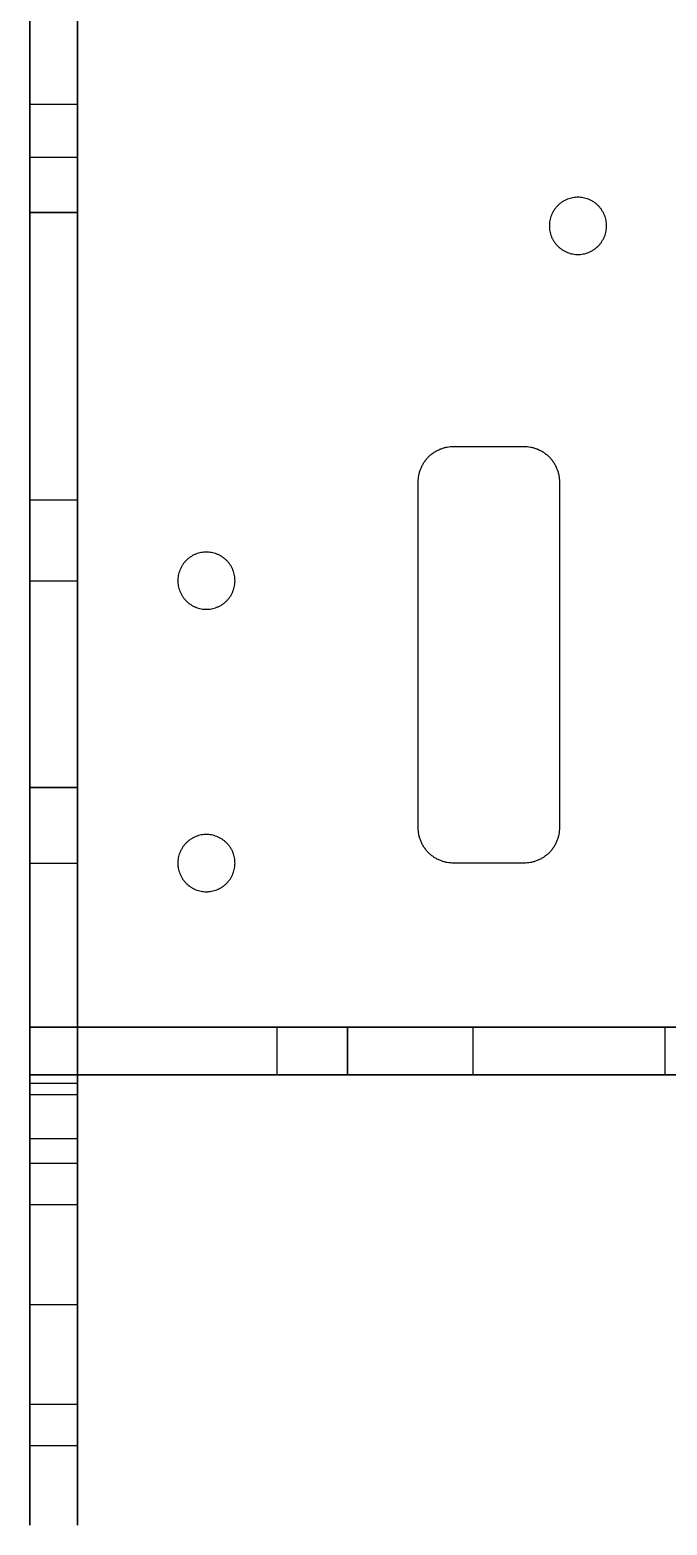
# Model space of a CAD drawing. Header units: millimetres. Extents: x -243 to 565, y -16 to 220.
# Drawn here: x -243.4 to -207.3, y 10 to 94.7 of the extents above; entities that cross this region are included whole.
import ezdxf

# ---------------------------------------------------------------- set-up
doc = ezdxf.new("R2010")
doc.units = ezdxf.units.MM
doc.header["$LTSCALE"] = 12.7
doc.header["$MEASUREMENT"] = 0
doc.layers.add('VISTAS', color=7, linetype='Continuous', true_color=0x000000)

msp = doc.modelspace()

# ---------------------------------------------------------------- linework, layer by layer
at = {"layer": 'VISTAS'}
for points in [[(-243.365, 22.499, -27.3), (-243.365, 92.499, -27.3), (-243.365, 162.499, -27.3)], [(-240.665, 22.499, -27.3), (-240.665, 92.499, -27.3), (-240.665, 162.499, -27.3)], [(-243.365, 100.642, 2.7), (-243.365, 92.499, 2.7), (-243.365, 84.356, 2.7)], [(-240.665, 100.642, 2.7), (-240.665, 92.499, 2.7), (-240.665, 84.356, 2.7)], [(-240.665, 100.642), (-240.665, 92.499), (-240.665, 84.356)], [(-240.665, 100.642, 2.7), (-240.665, 92.499, 2.7), (-240.665, 84.356, 2.7)], [(-243.365, 90.499, -14.85), (-243.365, 88.999, -14.85), (-243.365, 87.499, -14.85)], [(-243.365, 90.499, -14.85), (-242.015, 90.499, -14.85), (-240.665, 90.499, -14.85)], [(-243.365, 87.499, -9.75), (-243.365, 88.999, -9.75), (-243.365, 90.499, -9.75)], [(-243.365, 90.499, -9.75), (-242.015, 90.499, -9.75), (-240.665, 90.499, -9.75)], [(-240.665, 90.499, -14.85), (-240.665, 88.999, -14.85), (-240.665, 87.499, -14.85)], [(-240.665, 87.499, -9.75), (-240.665, 88.999, -9.75), (-240.665, 90.499, -9.75)], [(-243.365, 87.499, -14.85), (-242.015, 87.499, -14.85), (-240.665, 87.499, -14.85)], [(-243.365, 87.499, -9.75), (-242.015, 87.499, -9.75), (-240.665, 87.499, -9.75)], [(-243.365, 84.356, 2.7), (-242.015, 84.356, 2.7), (-240.665, 84.356, 2.7)], [(-243.365, 84.356, 2.7), (-243.365, 84.356, 1.35), (-243.365, 84.356)], [(-243.365, 84.356), (-242.015, 84.356), (-240.665, 84.356)], [(-243.365, 84.356), (-243.365, 76.213), (-243.365, 68.071)], [(-240.665, 84.356), (-242.015, 84.356), (-243.365, 84.356)], [(-243.365, 84.356), (-243.365, 84.356, 1.35), (-243.365, 84.356, 2.7)], [(-240.665, 84.356, 2.7), (-242.015, 84.356, 2.7), (-243.365, 84.356, 2.7)], [(-243.365, 84.356), (-243.365, 76.213), (-243.365, 68.071)], [(-243.365, 84.356, 2.7), (-243.365, 76.213, 2.7), (-243.365, 68.071, 2.7)], [(-240.665, 84.356, 2.7), (-240.665, 84.356, 1.35), (-240.665, 84.356)], [(-240.665, 84.356), (-240.665, 76.213), (-240.665, 68.071)], [(-240.665, 84.356), (-240.665, 84.356, 1.35), (-240.665, 84.356, 2.7)], [(-210.695, 83.599), (-210.695, 83.599, 1.35), (-210.695, 83.599, 2.7)], [(-219.365, 71.099), (-219.365, 71.099, 1.35), (-219.365, 71.099, 2.7)], [(-219.365, 71.099), (-217.365, 71.099), (-215.365, 71.099)], [(-219.365, 71.099, 2.7), (-217.365, 71.099, 2.7), (-215.365, 71.099, 2.7)], [(-215.365, 71.099), (-215.365, 71.099, 1.35), (-215.365, 71.099, 2.7)], [(-221.365, 69.099), (-221.365, 69.099, 1.35), (-221.365, 69.099, 2.7)], [(-221.365, 49.499), (-221.365, 59.299), (-221.365, 69.099)], [(-221.365, 49.499, 2.7), (-221.365, 59.299, 2.7), (-221.365, 69.099, 2.7)], [(-213.365, 69.099), (-213.365, 69.099, 1.35), (-213.365, 69.099, 2.7)], [(-213.365, 69.099), (-213.365, 59.299), (-213.365, 49.499)], [(-213.365, 69.099, 2.7), (-213.365, 59.299, 2.7), (-213.365, 49.499, 2.7)], [(-243.365, 68.071), (-242.015, 68.071), (-240.665, 68.071)], [(-243.365, 68.071), (-243.365, 68.071, 1.35), (-243.365, 68.071, 2.7)], [(-243.365, 68.071, 2.7), (-242.015, 68.071, 2.7), (-240.665, 68.071, 2.7)], [(-243.365, 68.071, 2.7), (-243.365, 59.928, 2.7), (-243.365, 51.785, 2.7)], [(-243.365, 68.071), (-243.365, 68.071, 1.35), (-243.365, 68.071, 2.7)], [(-243.365, 68.071), (-242.015, 68.071), (-240.665, 68.071)], [(-243.365, 68.071, 2.7), (-242.015, 68.071, 2.7), (-240.665, 68.071, 2.7)], [(-240.665, 68.071), (-240.665, 68.071, 1.35), (-240.665, 68.071, 2.7)], [(-240.665, 68.071, 2.7), (-240.665, 59.928, 2.7), (-240.665, 51.785, 2.7)], [(-240.665, 68.071), (-240.665, 68.071, 1.35), (-240.665, 68.071, 2.7)], [(-240.665, 68.071), (-240.665, 59.928), (-240.665, 51.785)], [(-240.665, 68.071, 2.7), (-240.665, 59.928, 2.7), (-240.665, 51.785, 2.7)], [(-243.365, 63.499, -2.837), (-242.015, 63.499, -2.837), (-240.665, 63.499, -2.837)], [(-243.365, 63.499, -18.837), (-242.015, 63.499, -18.837), (-240.665, 63.499, -18.837)], [(-231.745, 63.499), (-231.745, 63.499, 1.35), (-231.745, 63.499, 2.7)], [(-243.365, 51.785, 2.7), (-242.015, 51.785, 2.7), (-240.665, 51.785, 2.7)], [(-243.365, 51.785, 2.7), (-243.365, 51.785, 1.35), (-243.365, 51.785)], [(-243.365, 51.785), (-242.015, 51.785), (-240.665, 51.785)], [(-243.365, 51.785), (-243.365, 43.409), (-243.365, 35.032)], [(-240.665, 51.785), (-242.015, 51.785), (-243.365, 51.785)], [(-243.365, 51.785), (-243.365, 51.785, 1.35), (-243.365, 51.785, 2.7)], [(-240.665, 51.785, 2.7), (-242.015, 51.785, 2.7), (-243.365, 51.785, 2.7)], [(-243.365, 51.785), (-243.365, 44.992), (-243.365, 38.199)], [(-243.365, 51.785, 2.7), (-243.365, 44.992, 2.7), (-243.365, 38.199, 2.7)], [(-240.665, 51.785, 2.7), (-240.665, 51.785, 1.35), (-240.665, 51.785)], [(-240.665, 51.785), (-240.665, 43.409), (-240.665, 35.032)], [(-240.665, 51.785), (-240.665, 51.785, 1.35), (-240.665, 51.785, 2.7)], [(-221.365, 49.499), (-221.365, 49.499, 1.35), (-221.365, 49.499, 2.7)], [(-213.365, 49.499), (-213.365, 49.499, 1.35), (-213.365, 49.499, 2.7)], [(-243.365, 47.499, -2.837), (-242.015, 47.499, -2.837), (-240.665, 47.499, -2.837)], [(-243.365, 47.499, -18.837), (-242.015, 47.499, -18.837), (-240.665, 47.499, -18.837)], [(-231.745, 47.499), (-231.745, 47.499, 1.35), (-231.745, 47.499, 2.7)], [(-215.365, 47.499), (-217.365, 47.499), (-219.365, 47.499)], [(-219.365, 47.499), (-219.365, 47.499, 1.35), (-219.365, 47.499, 2.7)], [(-215.365, 47.499, 2.7), (-217.365, 47.499, 2.7), (-219.365, 47.499, 2.7)], [(-215.365, 47.499), (-215.365, 47.499, 1.35), (-215.365, 47.499, 2.7)], [(-243.365, 35.499, -18.65), (-243.365, 36.849, -18.65), (-243.365, 38.199, -18.65)], [(-240.665, 38.199, -18.65), (-242.015, 38.199, -18.65), (-243.365, 38.199, -18.65)], [(-243.365, 35.499, -8.65), (-243.365, 36.849, -8.65), (-243.365, 38.199, -8.65)], [(-243.365, 38.199, -18.65), (-243.365, 38.199, -13.65), (-243.365, 38.199, -8.65)], [(-243.365, 38.199, -8.65), (-242.015, 38.199, -8.65), (-240.665, 38.199, -8.65)], [(-243.365, 38.199, -8.65), (-243.365, 38.199, -13.65), (-243.365, 38.199, -18.65)], [(-243.365, 38.199, -18.65), (-242.015, 38.199, -18.65), (-240.665, 38.199, -18.65)], [(-243.365, 38.199, -8.65), (-242.015, 38.199, -8.65), (-240.665, 38.199, -8.65)], [(-243.365, 38.199, -18.65), (-243.365, 36.849, -18.65), (-243.365, 35.499, -18.65)], [(-243.365, 35.499, -8.65), (-243.365, 36.849, -8.65), (-243.365, 38.199, -8.65)], [(-243.365, 38.199), (-243.365, 38.199, 1.35), (-243.365, 38.199, 2.7)], [(-243.365, 38.199), (-234.365, 38.199), (-225.365, 38.199)], [(-243.365, 38.199, 2.7), (-234.365, 38.199, 2.7), (-225.365, 38.199, 2.7)], [(-240.665, 35.499, -18.65), (-240.665, 36.849, -18.65), (-240.665, 38.199, -18.65)], [(-240.665, 38.199, -27.3), (-240.665, 38.199, -22.975), (-240.665, 38.199, -18.65)], [(-240.665, 35.499, -27.3), (-240.665, 36.849, -27.3), (-240.665, 38.199, -27.3)], [(-240.665, 35.499, -8.65), (-240.665, 36.849, -8.65), (-240.665, 38.199, -8.65)], [(-240.665, 35.499, 2.7), (-240.665, 36.849, 2.7), (-240.665, 38.199, 2.7)], [(-240.665, 38.199, -8.65), (-240.665, 38.199, -2.975), (-240.665, 38.199, 2.7)], [(-240.665, 38.199, 2.7), (-233.015, 38.199, 2.7), (-225.365, 38.199, 2.7)], [(-156.065, 38.199, -27.3), (-198.365, 38.199, -27.3), (-240.665, 38.199, -27.3)], [(-240.665, 38.199, -8.65), (-240.665, 38.199, -13.65), (-240.665, 38.199, -18.65)], [(-240.665, 38.199, -18.65), (-240.665, 36.849, -18.65), (-240.665, 35.499, -18.65)], [(-240.665, 35.499, -8.65), (-240.665, 36.849, -8.65), (-240.665, 38.199, -8.65)], [(-229.365, 35.499, -19.3), (-229.365, 36.849, -19.3), (-229.365, 38.199, -19.3)], [(-225.365, 35.499, 2.7), (-225.365, 36.849, 2.7), (-225.365, 38.199, 2.7)], [(-225.365, 35.499), (-225.365, 36.849), (-225.365, 38.199)], [(-225.365, 38.199, 2.7), (-225.365, 38.199, 1.35), (-225.365, 38.199)], [(-225.365, 38.199), (-216.365, 38.199), (-207.365, 38.199)], [(-225.365, 38.199), (-225.365, 38.199, 1.35), (-225.365, 38.199, 2.7)], [(-225.365, 38.199), (-225.365, 36.849), (-225.365, 35.499)], [(-225.365, 38.199, 2.7), (-225.365, 36.849, 2.7), (-225.365, 35.499, 2.7)], [(-218.245, 35.499, -5.3), (-218.245, 36.849, -5.3), (-218.245, 38.199, -5.3)], [(-207.365, 35.499), (-207.365, 36.849), (-207.365, 38.199)], [(-207.365, 35.499, 2.7), (-207.365, 36.849, 2.7), (-207.365, 38.199, 2.7)], [(-207.365, 38.199), (-207.365, 38.199, 1.35), (-207.365, 38.199, 2.7)], [(-207.365, 38.199, 2.7), (-198.365, 38.199, 2.7), (-189.365, 38.199, 2.7)], [(-207.365, 35.499), (-207.365, 36.849), (-207.365, 38.199)], [(-207.365, 38.199), (-207.365, 38.199, 1.35), (-207.365, 38.199, 2.7)], [(-207.365, 35.499, 2.7), (-207.365, 36.849, 2.7), (-207.365, 38.199, 2.7)], [(-207.365, 38.199), (-198.365, 38.199), (-189.365, 38.199)], [(-207.365, 38.199, 2.7), (-198.365, 38.199, 2.7), (-189.365, 38.199, 2.7)], [(-240.665, 35.499, -18.65), (-242.015, 35.499, -18.65), (-243.365, 35.499, -18.65)], [(-243.365, 35.499, -18.65), (-243.365, 35.499, -13.65), (-243.365, 35.499, -8.65)], [(-243.365, 35.499, -8.65), (-242.015, 35.499, -8.65), (-240.665, 35.499, -8.65)], [(-243.365, 35.499, -18.65), (-242.015, 35.499, -18.65), (-240.665, 35.499, -18.65)], [(-243.365, 35.499, -18.65), (-243.365, 35.499, -13.65), (-243.365, 35.499, -8.65)], [(-243.365, 35.499, -8.65), (-242.015, 35.499, -8.65), (-240.665, 35.499, -8.65)], [(-243.365, 35.032), (-242.015, 35.032), (-240.665, 35.032)], [(-243.365, 35.032), (-243.365, 34.711, -0.482), (-243.365, 34.39, -0.964)], [(-240.665, 35.499, -27.3), (-240.665, 35.499, -22.975), (-240.665, 35.499, -18.65)], [(-240.665, 35.499, -8.65), (-240.665, 35.499, -2.975), (-240.665, 35.499, 2.7)], [(-240.665, 35.499, 2.7), (-233.015, 35.499, 2.7), (-225.365, 35.499, 2.7)], [(-156.065, 35.499, -27.3), (-198.365, 35.499, -27.3), (-240.665, 35.499, -27.3)], [(-240.665, 35.499, -18.65), (-240.665, 35.499, -13.65), (-240.665, 35.499, -8.65)], [(-240.665, 35.032), (-240.665, 34.711, -0.482), (-240.665, 34.39, -0.964)], [(-225.365, 35.499, 2.7), (-225.365, 35.499, 1.35), (-225.365, 35.499)], [(-225.365, 35.499), (-216.365, 35.499), (-207.365, 35.499)], [(-225.365, 35.499), (-225.365, 35.499, 1.35), (-225.365, 35.499, 2.7)], [(-225.365, 35.499), (-216.365, 35.499), (-207.365, 35.499)], [(-225.365, 35.499, 2.7), (-216.365, 35.499, 2.7), (-207.365, 35.499, 2.7)], [(-207.365, 35.499), (-207.365, 35.499, 1.35), (-207.365, 35.499, 2.7)], [(-207.365, 35.499, 2.7), (-198.365, 35.499, 2.7), (-189.365, 35.499, 2.7)], [(-207.365, 35.499), (-207.365, 35.499, 1.35), (-207.365, 35.499, 2.7)], [(-243.365, 34.39, -0.964), (-242.015, 34.39, -0.964), (-240.665, 34.39, -0.964)], [(-243.365, 31.894, -2.3), (-242.015, 31.894, -2.3), (-240.665, 31.894, -2.3)], [(-243.365, 31.894, -2.3), (-243.365, 27.196, -2.3), (-243.365, 22.499, -2.3)], [(-240.665, 31.894, -2.3), (-240.665, 27.196, -2.3), (-240.665, 22.499, -2.3)], [(-243.365, 30.499, -13.18), (-242.015, 30.499, -13.18), (-240.665, 30.499, -13.18)], [(-243.365, 28.156, -7.523), (-242.015, 28.156, -7.523), (-240.665, 28.156, -7.523)], [(-243.365, 28.156, -18.837), (-242.015, 28.156, -18.837), (-240.665, 28.156, -18.837)], [(-243.365, 22.499, -2.3), (-242.015, 22.499, -2.3), (-240.665, 22.499, -2.3)], [(-243.365, 22.499, -27.3), (-242.015, 22.499, -27.3), (-240.665, 22.499, -27.3)], [(-243.365, 22.499, -5.18), (-242.015, 22.499, -5.18), (-240.665, 22.499, -5.18)], [(-243.365, 22.499, -10.8), (-242.015, 22.499, -10.8), (-240.665, 22.499, -10.8)], [(-243.365, 22.499, -21.18), (-242.015, 22.499, -21.18), (-240.665, 22.499, -21.18)], [(-243.365, 16.842, -7.523), (-242.015, 16.842, -7.523), (-240.665, 16.842, -7.523)], [(-243.365, 16.842, -18.837), (-242.015, 16.842, -18.837), (-240.665, 16.842, -18.837)], [(-243.365, 14.499, -13.18), (-242.015, 14.499, -13.18), (-240.665, 14.499, -13.18)]]:
    msp.add_open_spline(points, degree=2, dxfattribs=at)
for points, weights, knots in [([(-243.365, 90.499, -9.75), (-243.365, 93.049, -9.75), (-243.365, 93.049, -12.3), (-243.365, 93.049, -14.85), (-243.365, 90.499, -14.85)], [1, 0.707106781187, 1, 0.707106781187, 1], [158.769087, 158.769087, 158.769087, 162.774618, 162.774618, 166.780148, 166.780148, 166.780148]), ([(-240.665, 90.499, -9.75), (-240.665, 93.049, -9.75), (-240.665, 93.049, -12.3), (-240.665, 93.049, -14.85), (-240.665, 90.499, -14.85)], [1, 0.707106781187, 1, 0.707106781187, 1], [158.769087, 158.769087, 158.769087, 162.774618, 162.774618, 166.780148, 166.780148, 166.780148]), ([(-243.365, 87.499, -14.85), (-243.365, 84.949, -14.85), (-243.365, 84.949, -12.3), (-243.365, 84.949, -9.75), (-243.365, 87.499, -9.75)], [1, 0.707106781187, 1, 0.707106781187, 1], [147.758026, 147.758026, 147.758026, 151.763556, 151.763556, 155.769087, 155.769087, 155.769087]), ([(-240.665, 87.499, -14.85), (-240.665, 84.949, -14.85), (-240.665, 84.949, -12.3), (-240.665, 84.949, -9.75), (-240.665, 87.499, -9.75)], [1, 0.707106781187, 1, 0.707106781187, 1], [147.758026, 147.758026, 147.758026, 151.763556, 151.763556, 155.769087, 155.769087, 155.769087]), ([(-210.695, 83.599), (-210.695, 81.979), (-212.315, 81.979), (-213.935, 81.979), (-213.935, 83.599), (-213.935, 85.219), (-212.315, 85.219), (-210.695, 85.219), (-210.695, 83.599)], [1, 0.707106781187, 1, 0.707106781187, 1, 0.707106781187, 1, 0.707106781187, 1], [323.7, 323.7, 323.7, 326.24469, 326.24469, 328.78938, 328.78938, 331.33407, 331.33407, 333.87876, 333.87876, 333.87876]), ([(-210.695, 83.599, 2.7), (-210.695, 81.979, 2.7), (-212.315, 81.979, 2.7), (-213.935, 81.979, 2.7), (-213.935, 83.599, 2.7), (-213.935, 85.219, 2.7), (-212.315, 85.219, 2.7), (-210.695, 85.219, 2.7), (-210.695, 83.599, 2.7)], [1, 0.707106781187, 1, 0.707106781187, 1, 0.707106781187, 1, 0.707106781187, 1], [323.7, 323.7, 323.7, 326.24469, 326.24469, 328.78938, 328.78938, 331.33407, 331.33407, 333.87876, 333.87876, 333.87876]), ([(-243.365, 63.499, -2.837), (-243.365, 65.119, -2.837), (-243.365, 65.119, -4.457), (-243.365, 65.119, -6.077), (-243.365, 63.499, -6.077), (-243.365, 61.879, -6.077), (-243.365, 61.879, -4.457), (-243.365, 61.879, -2.837), (-243.365, 63.499, -2.837)], [1, 0.707106781187, 1, 0.707106781187, 1, 0.707106781187, 1, 0.707106781187, 1], [-37.077357, -37.077357, -37.077357, -34.532667, -34.532667, -31.987977, -31.987977, -29.443287, -29.443287, -26.898597, -26.898597, -26.898597]), ([(-243.365, 63.499, -18.837), (-243.365, 65.119, -18.837), (-243.365, 65.119, -20.457), (-243.365, 65.119, -22.077), (-243.365, 63.499, -22.077), (-243.365, 61.879, -22.077), (-243.365, 61.879, -20.457), (-243.365, 61.879, -18.837), (-243.365, 63.499, -18.837)], [1, 0.707106781187, 1, 0.707106781187, 1, 0.707106781187, 1, 0.707106781187, 1], [-16.719837, -16.719837, -16.719837, -14.175147, -14.175147, -11.630457, -11.630457, -9.085767, -9.085767, -6.541076, -6.541076, -6.541076]), ([(-240.665, 63.499, -2.837), (-240.665, 65.119, -2.837), (-240.665, 65.119, -4.457), (-240.665, 65.119, -6.077), (-240.665, 63.499, -6.077), (-240.665, 61.879, -6.077), (-240.665, 61.879, -4.457), (-240.665, 61.879, -2.837), (-240.665, 63.499, -2.837)], [1, 0.707106781187, 1, 0.707106781187, 1, 0.707106781187, 1, 0.707106781187, 1], [-37.077357, -37.077357, -37.077357, -34.532667, -34.532667, -31.987977, -31.987977, -29.443287, -29.443287, -26.898597, -26.898597, -26.898597]), ([(-240.665, 63.499, -18.837), (-240.665, 65.119, -18.837), (-240.665, 65.119, -20.457), (-240.665, 65.119, -22.077), (-240.665, 63.499, -22.077), (-240.665, 61.879, -22.077), (-240.665, 61.879, -20.457), (-240.665, 61.879, -18.837), (-240.665, 63.499, -18.837)], [1, 0.707106781187, 1, 0.707106781187, 1, 0.707106781187, 1, 0.707106781187, 1], [-16.719837, -16.719837, -16.719837, -14.175147, -14.175147, -11.630457, -11.630457, -9.085767, -9.085767, -6.541076, -6.541076, -6.541076]), ([(-231.745, 63.499), (-231.745, 61.879), (-233.365, 61.879), (-234.985, 61.879), (-234.985, 63.499), (-234.985, 65.119), (-233.365, 65.119), (-231.745, 65.119), (-231.745, 63.499)], [1, 0.707106781187, 1, 0.707106781187, 1, 0.707106781187, 1, 0.707106781187, 1], [374.593801, 374.593801, 374.593801, 377.138491, 377.138491, 379.683181, 379.683181, 382.227871, 382.227871, 384.772561, 384.772561, 384.772561]), ([(-231.745, 63.499, 2.7), (-231.745, 61.879, 2.7), (-233.365, 61.879, 2.7), (-234.985, 61.879, 2.7), (-234.985, 63.499, 2.7), (-234.985, 65.119, 2.7), (-233.365, 65.119, 2.7), (-231.745, 65.119, 2.7), (-231.745, 63.499, 2.7)], [1, 0.707106781187, 1, 0.707106781187, 1, 0.707106781187, 1, 0.707106781187, 1], [374.593801, 374.593801, 374.593801, 377.138491, 377.138491, 379.683181, 379.683181, 382.227871, 382.227871, 384.772561, 384.772561, 384.772561]), ([(-243.365, 47.499, -2.837), (-243.365, 49.119, -2.837), (-243.365, 49.119, -4.457), (-243.365, 49.119, -6.077), (-243.365, 47.499, -6.077), (-243.365, 45.879, -6.077), (-243.365, 45.879, -4.457), (-243.365, 45.879, -2.837), (-243.365, 47.499, -2.837)], [1, 0.707106781187, 1, 0.707106781187, 1, 0.707106781187, 1, 0.707106781187, 1], [-180.082655, -180.082655, -180.082655, -177.537965, -177.537965, -174.993275, -174.993275, -172.448585, -172.448585, -169.903894, -169.903894, -169.903894]), ([(-243.365, 47.499, -18.837), (-243.365, 49.119, -18.837), (-243.365, 49.119, -20.457), (-243.365, 49.119, -22.077), (-243.365, 47.499, -22.077), (-243.365, 45.879, -22.077), (-243.365, 45.879, -20.457), (-243.365, 45.879, -18.837), (-243.365, 47.499, -18.837)], [1, 0.707106781187, 1, 0.707106781187, 1, 0.707106781187, 1, 0.707106781187, 1], [3.637684, 3.637684, 3.637684, 6.182374, 6.182374, 8.727064, 8.727064, 11.271754, 11.271754, 13.816444, 13.816444, 13.816444]), ([(-240.665, 47.499, -2.837), (-240.665, 49.119, -2.837), (-240.665, 49.119, -4.457), (-240.665, 49.119, -6.077), (-240.665, 47.499, -6.077), (-240.665, 45.879, -6.077), (-240.665, 45.879, -4.457), (-240.665, 45.879, -2.837), (-240.665, 47.499, -2.837)], [1, 0.707106781187, 1, 0.707106781187, 1, 0.707106781187, 1, 0.707106781187, 1], [-180.082655, -180.082655, -180.082655, -177.537965, -177.537965, -174.993275, -174.993275, -172.448585, -172.448585, -169.903894, -169.903894, -169.903894]), ([(-240.665, 47.499, -18.837), (-240.665, 49.119, -18.837), (-240.665, 49.119, -20.457), (-240.665, 49.119, -22.077), (-240.665, 47.499, -22.077), (-240.665, 45.879, -22.077), (-240.665, 45.879, -20.457), (-240.665, 45.879, -18.837), (-240.665, 47.499, -18.837)], [1, 0.707106781187, 1, 0.707106781187, 1, 0.707106781187, 1, 0.707106781187, 1], [3.637684, 3.637684, 3.637684, 6.182374, 6.182374, 8.727064, 8.727064, 11.271754, 11.271754, 13.816444, 13.816444, 13.816444]), ([(-231.745, 47.499), (-231.745, 45.879), (-233.365, 45.879), (-234.985, 45.879), (-234.985, 47.499), (-234.985, 49.119), (-233.365, 49.119), (-231.745, 49.119), (-231.745, 47.499)], [1, 0.707106781187, 1, 0.707106781187, 1, 0.707106781187, 1, 0.707106781187, 1], [364.415041, 364.415041, 364.415041, 366.959731, 366.959731, 369.504421, 369.504421, 372.049111, 372.049111, 374.593801, 374.593801, 374.593801]), ([(-231.745, 47.499, 2.7), (-231.745, 45.879, 2.7), (-233.365, 45.879, 2.7), (-234.985, 45.879, 2.7), (-234.985, 47.499, 2.7), (-234.985, 49.119, 2.7), (-233.365, 49.119, 2.7), (-231.745, 49.119, 2.7), (-231.745, 47.499, 2.7)], [1, 0.707106781187, 1, 0.707106781187, 1, 0.707106781187, 1, 0.707106781187, 1], [364.415041, 364.415041, 364.415041, 366.959731, 366.959731, 369.504421, 369.504421, 372.049111, 372.049111, 374.593801, 374.593801, 374.593801]), ([(-229.365, 38.199, -19.3), (-229.365, 38.199, -15.3), (-233.365, 38.199, -15.3), (-237.365, 38.199, -15.3), (-237.365, 38.199, -19.3), (-237.365, 38.199, -23.3), (-233.365, 38.199, -23.3), (-229.365, 38.199, -23.3), (-229.365, 38.199, -19.3)], [1, 0.707106781187, 1, 0.707106781187, 1, 0.707106781187, 1, 0.707106781187, 1], [20.35752, 20.35752, 20.35752, 26.640706, 26.640706, 32.923891, 32.923891, 39.207076, 39.207076, 45.490262, 45.490262, 45.490262]), ([(-218.245, 38.199, -5.3), (-218.245, 38.199, -3.68), (-219.865, 38.199, -3.68), (-221.485, 38.199, -3.68), (-221.485, 38.199, -5.3), (-221.485, 38.199, -6.92), (-219.865, 38.199, -6.92), (-218.245, 38.199, -6.92), (-218.245, 38.199, -5.3)], [1, 0.707106781187, 1, 0.707106781187, 1, 0.707106781187, 1, 0.707106781187, 1], [0, 0, 0, 2.54469, 2.54469, 5.08938, 5.08938, 7.63407, 7.63407, 10.17876, 10.17876, 10.17876]), ([(-229.365, 35.499, -19.3), (-229.365, 35.499, -15.3), (-233.365, 35.499, -15.3), (-237.365, 35.499, -15.3), (-237.365, 35.499, -19.3), (-237.365, 35.499, -23.3), (-233.365, 35.499, -23.3), (-229.365, 35.499, -23.3), (-229.365, 35.499, -19.3)], [1, 0.707106781187, 1, 0.707106781187, 1, 0.707106781187, 1, 0.707106781187, 1], [20.35752, 20.35752, 20.35752, 26.640706, 26.640706, 32.923891, 32.923891, 39.207076, 39.207076, 45.490262, 45.490262, 45.490262]), ([(-218.245, 35.499, -5.3), (-218.245, 35.499, -3.68), (-219.865, 35.499, -3.68), (-221.485, 35.499, -3.68), (-221.485, 35.499, -5.3), (-221.485, 35.499, -6.92), (-219.865, 35.499, -6.92), (-218.245, 35.499, -6.92), (-218.245, 35.499, -5.3)], [1, 0.707106781187, 1, 0.707106781187, 1, 0.707106781187, 1, 0.707106781187, 1], [0, 0, 0, 2.54469, 2.54469, 5.08938, 5.08938, 7.63407, 7.63407, 10.17876, 10.17876, 10.17876]), ([(-243.365, 30.499, -13.18), (-243.365, 32.119, -13.18), (-243.365, 32.119, -14.8), (-243.365, 32.119, -16.42), (-243.365, 30.499, -16.42), (-243.365, 28.879, -16.42), (-243.365, 28.879, -14.8), (-243.365, 28.879, -13.18), (-243.365, 30.499, -13.18)], [1, 0.707106781187, 1, 0.707106781187, 1, 0.707106781187, 1, 0.707106781187, 1], [134.579266, 134.579266, 134.579266, 137.123956, 137.123956, 139.668646, 139.668646, 142.213336, 142.213336, 144.758026, 144.758026, 144.758026]), ([(-240.665, 30.499, -13.18), (-240.665, 32.119, -13.18), (-240.665, 32.119, -14.8), (-240.665, 32.119, -16.42), (-240.665, 30.499, -16.42), (-240.665, 28.879, -16.42), (-240.665, 28.879, -14.8), (-240.665, 28.879, -13.18), (-240.665, 30.499, -13.18)], [1, 0.707106781187, 1, 0.707106781187, 1, 0.707106781187, 1, 0.707106781187, 1], [134.579266, 134.579266, 134.579266, 137.123956, 137.123956, 139.668646, 139.668646, 142.213336, 142.213336, 144.758026, 144.758026, 144.758026]), ([(-243.365, 28.156, -7.523), (-243.365, 29.776, -7.523), (-243.365, 29.776, -9.143), (-243.365, 29.776, -10.763), (-243.365, 28.156, -10.763), (-243.365, 26.536, -10.763), (-243.365, 26.536, -9.143), (-243.365, 26.536, -7.523), (-243.365, 28.156, -7.523)], [1, 0.707106781187, 1, 0.707106781187, 1, 0.707106781187, 1, 0.707106781187, 1], [-137.419826, -137.419826, -137.419826, -134.875136, -134.875136, -132.330446, -132.330446, -129.785756, -129.785756, -127.241066, -127.241066, -127.241066]), ([(-243.365, 28.156, -18.837), (-243.365, 29.776, -18.837), (-243.365, 29.776, -20.457), (-243.365, 29.776, -22.077), (-243.365, 28.156, -22.077), (-243.365, 26.536, -22.077), (-243.365, 26.536, -20.457), (-243.365, 26.536, -18.837), (-243.365, 28.156, -18.837)], [1, 0.707106781187, 1, 0.707106781187, 1, 0.707106781187, 1, 0.707106781187, 1], [49.127945, 49.127945, 49.127945, 51.672635, 51.672635, 54.217325, 54.217325, 56.762016, 56.762016, 59.306706, 59.306706, 59.306706]), ([(-240.665, 28.156, -7.523), (-240.665, 29.776, -7.523), (-240.665, 29.776, -9.143), (-240.665, 29.776, -10.763), (-240.665, 28.156, -10.763), (-240.665, 26.536, -10.763), (-240.665, 26.536, -9.143), (-240.665, 26.536, -7.523), (-240.665, 28.156, -7.523)], [1, 0.707106781187, 1, 0.707106781187, 1, 0.707106781187, 1, 0.707106781187, 1], [-137.419826, -137.419826, -137.419826, -134.875136, -134.875136, -132.330446, -132.330446, -129.785756, -129.785756, -127.241066, -127.241066, -127.241066]), ([(-240.665, 28.156, -18.837), (-240.665, 29.776, -18.837), (-240.665, 29.776, -20.457), (-240.665, 29.776, -22.077), (-240.665, 28.156, -22.077), (-240.665, 26.536, -22.077), (-240.665, 26.536, -20.457), (-240.665, 26.536, -18.837), (-240.665, 28.156, -18.837)], [1, 0.707106781187, 1, 0.707106781187, 1, 0.707106781187, 1, 0.707106781187, 1], [49.127945, 49.127945, 49.127945, 51.672635, 51.672635, 54.217325, 54.217325, 56.762016, 56.762016, 59.306706, 59.306706, 59.306706]), ([(-243.365, 22.499, -10.8), (-243.365, 26.499, -10.8), (-243.365, 26.499, -14.8), (-243.365, 26.499, -18.8), (-243.365, 22.499, -18.8), (-243.365, 18.499, -18.8), (-243.365, 18.499, -14.8), (-243.365, 18.499, -10.8), (-243.365, 22.499, -10.8)], [1, 0.707106781187, 1, 0.707106781187, 1, 0.707106781187, 1, 0.707106781187, 1], [13.816444, 13.816444, 13.816444, 20.099629, 20.099629, 26.382815, 26.382815, 32.666, 32.666, 38.949185, 38.949185, 38.949185]), ([(-240.665, 22.499, -10.8), (-240.665, 26.499, -10.8), (-240.665, 26.499, -14.8), (-240.665, 26.499, -18.8), (-240.665, 22.499, -18.8), (-240.665, 18.499, -18.8), (-240.665, 18.499, -14.8), (-240.665, 18.499, -10.8), (-240.665, 22.499, -10.8)], [1, 0.707106781187, 1, 0.707106781187, 1, 0.707106781187, 1, 0.707106781187, 1], [13.816444, 13.816444, 13.816444, 20.099629, 20.099629, 26.382815, 26.382815, 32.666, 32.666, 38.949185, 38.949185, 38.949185]), ([(-243.365, 22.499, -5.18), (-243.365, 24.119, -5.18), (-243.365, 24.119, -6.8), (-243.365, 24.119, -8.42), (-243.365, 22.499, -8.42), (-243.365, 20.879, -8.42), (-243.365, 20.879, -6.8), (-243.365, 20.879, -5.18), (-243.365, 22.499, -5.18)], [1, 0.707106781187, 1, 0.707106781187, 1, 0.707106781187, 1, 0.707106781187, 1], [-147.598587, -147.598587, -147.598587, -145.053897, -145.053897, -142.509207, -142.509207, -139.964516, -139.964516, -137.419826, -137.419826, -137.419826]), ([(-243.365, 22.499, -21.18), (-243.365, 24.119, -21.18), (-243.365, 24.119, -22.8), (-243.365, 24.119, -24.42), (-243.365, 22.499, -24.42), (-243.365, 20.879, -24.42), (-243.365, 20.879, -22.8), (-243.365, 20.879, -21.18), (-243.365, 22.499, -21.18)], [1, 0.707106781187, 1, 0.707106781187, 1, 0.707106781187, 1, 0.707106781187, 1], [59.306706, 59.306706, 59.306706, 61.851396, 61.851396, 64.396086, 64.396086, 66.940776, 66.940776, 69.485466, 69.485466, 69.485466]), ([(-240.665, 22.499, -5.18), (-240.665, 24.119, -5.18), (-240.665, 24.119, -6.8), (-240.665, 24.119, -8.42), (-240.665, 22.499, -8.42), (-240.665, 20.879, -8.42), (-240.665, 20.879, -6.8), (-240.665, 20.879, -5.18), (-240.665, 22.499, -5.18)], [1, 0.707106781187, 1, 0.707106781187, 1, 0.707106781187, 1, 0.707106781187, 1], [-147.598587, -147.598587, -147.598587, -145.053897, -145.053897, -142.509207, -142.509207, -139.964516, -139.964516, -137.419826, -137.419826, -137.419826]), ([(-240.665, 22.499, -21.18), (-240.665, 24.119, -21.18), (-240.665, 24.119, -22.8), (-240.665, 24.119, -24.42), (-240.665, 22.499, -24.42), (-240.665, 20.879, -24.42), (-240.665, 20.879, -22.8), (-240.665, 20.879, -21.18), (-240.665, 22.499, -21.18)], [1, 0.707106781187, 1, 0.707106781187, 1, 0.707106781187, 1, 0.707106781187, 1], [59.306706, 59.306706, 59.306706, 61.851396, 61.851396, 64.396086, 64.396086, 66.940776, 66.940776, 69.485466, 69.485466, 69.485466]), ([(-243.365, 22.499, -2.3), (-243.365, 9.999, -2.3), (-243.365, 9.999, -14.8), (-243.365, 9.999, -27.3), (-243.365, 22.499, -27.3)], [1, 0.707106781187, 1, 0.707106781187, 1], [-595.216037, -595.216037, -595.216037, -575.581083, -575.581083, -555.946129, -555.946129, -555.946129]), ([(-240.665, 22.499, -2.3), (-240.665, 9.999, -2.3), (-240.665, 9.999, -14.8), (-240.665, 9.999, -27.3), (-240.665, 22.499, -27.3)], [1, 0.707106781187, 1, 0.707106781187, 1], [-595.216037, -595.216037, -595.216037, -575.581083, -575.581083, -555.946129, -555.946129, -555.946129]), ([(-243.365, 16.842, -7.523), (-243.365, 18.462, -7.523), (-243.365, 18.462, -9.143), (-243.365, 18.462, -10.763), (-243.365, 16.842, -10.763), (-243.365, 15.222, -10.763), (-243.365, 15.222, -9.143), (-243.365, 15.222, -7.523), (-243.365, 16.842, -7.523)], [1, 0.707106781187, 1, 0.707106781187, 1, 0.707106781187, 1, 0.707106781187, 1], [-127.241066, -127.241066, -127.241066, -124.696376, -124.696376, -122.151686, -122.151686, -119.606996, -119.606996, -117.062306, -117.062306, -117.062306]), ([(-243.365, 16.842, -18.837), (-243.365, 18.462, -18.837), (-243.365, 18.462, -20.457), (-243.365, 18.462, -22.077), (-243.365, 16.842, -22.077), (-243.365, 15.222, -22.077), (-243.365, 15.222, -20.457), (-243.365, 15.222, -18.837), (-243.365, 16.842, -18.837)], [1, 0.707106781187, 1, 0.707106781187, 1, 0.707106781187, 1, 0.707106781187, 1], [114.221745, 114.221745, 114.221745, 116.766435, 116.766435, 119.311125, 119.311125, 121.855815, 121.855815, 124.400505, 124.400505, 124.400505]), ([(-240.665, 16.842, -7.523), (-240.665, 18.462, -7.523), (-240.665, 18.462, -9.143), (-240.665, 18.462, -10.763), (-240.665, 16.842, -10.763), (-240.665, 15.222, -10.763), (-240.665, 15.222, -9.143), (-240.665, 15.222, -7.523), (-240.665, 16.842, -7.523)], [1, 0.707106781187, 1, 0.707106781187, 1, 0.707106781187, 1, 0.707106781187, 1], [-127.241066, -127.241066, -127.241066, -124.696376, -124.696376, -122.151686, -122.151686, -119.606996, -119.606996, -117.062306, -117.062306, -117.062306]), ([(-240.665, 16.842, -18.837), (-240.665, 18.462, -18.837), (-240.665, 18.462, -20.457), (-240.665, 18.462, -22.077), (-240.665, 16.842, -22.077), (-240.665, 15.222, -22.077), (-240.665, 15.222, -20.457), (-240.665, 15.222, -18.837), (-240.665, 16.842, -18.837)], [1, 0.707106781187, 1, 0.707106781187, 1, 0.707106781187, 1, 0.707106781187, 1], [114.221745, 114.221745, 114.221745, 116.766435, 116.766435, 119.311125, 119.311125, 121.855815, 121.855815, 124.400505, 124.400505, 124.400505]), ([(-243.365, 14.499, -13.18), (-243.365, 16.119, -13.18), (-243.365, 16.119, -14.8), (-243.365, 16.119, -16.42), (-243.365, 14.499, -16.42), (-243.365, 12.879, -16.42), (-243.365, 12.879, -14.8), (-243.365, 12.879, -13.18), (-243.365, 14.499, -13.18)], [1, 0.707106781187, 1, 0.707106781187, 1, 0.707106781187, 1, 0.707106781187, 1], [78.910244, 78.910244, 78.910244, 81.454934, 81.454934, 83.999624, 83.999624, 86.544314, 86.544314, 89.089004, 89.089004, 89.089004]), ([(-240.665, 14.499, -13.18), (-240.665, 16.119, -13.18), (-240.665, 16.119, -14.8), (-240.665, 16.119, -16.42), (-240.665, 14.499, -16.42), (-240.665, 12.879, -16.42), (-240.665, 12.879, -14.8), (-240.665, 12.879, -13.18), (-240.665, 14.499, -13.18)], [1, 0.707106781187, 1, 0.707106781187, 1, 0.707106781187, 1, 0.707106781187, 1], [78.910244, 78.910244, 78.910244, 81.454934, 81.454934, 83.999624, 83.999624, 86.544314, 86.544314, 89.089004, 89.089004, 89.089004])]:
    msp.add_rational_spline(points, weights, degree=2, knots=knots, dxfattribs=at)
for points, weights in [([(-221.365, 69.099), (-221.365, 71.099), (-219.365, 71.099)], [1, 0.707106781187, 1]), ([(-221.365, 69.099, 2.7), (-221.365, 71.099, 2.7), (-219.365, 71.099, 2.7)], [1, 0.707106781187, 1]), ([(-215.365, 71.099), (-213.365, 71.099), (-213.365, 69.099)], [1, 0.707106781187, 1]), ([(-215.365, 71.099, 2.7), (-213.365, 71.099, 2.7), (-213.365, 69.099, 2.7)], [1, 0.707106781187, 1]), ([(-219.365, 47.499), (-221.365, 47.499), (-221.365, 49.499)], [1, 0.707106781187, 1]), ([(-219.365, 47.499, 2.7), (-221.365, 47.499, 2.7), (-221.365, 49.499, 2.7)], [1, 0.707106781187, 1]), ([(-213.365, 49.499), (-213.365, 47.499), (-215.365, 47.499)], [1, 0.707106781187, 1]), ([(-213.365, 49.499, 2.7), (-213.365, 47.499, 2.7), (-215.365, 47.499, 2.7)], [1, 0.707106781187, 1]), ([(-243.365, 34.39, -0.964), (-243.365, 33.499, -2.3), (-243.365, 31.894, -2.3)], [1, 0.881674231167, 1]), ([(-240.665, 34.39, -0.964), (-240.665, 33.499, -2.3), (-240.665, 31.894, -2.3)], [1, 0.881674231167, 1])]:
    msp.add_rational_spline(points, weights, degree=2, dxfattribs=at)

doc.saveas('drawing.dxf')
